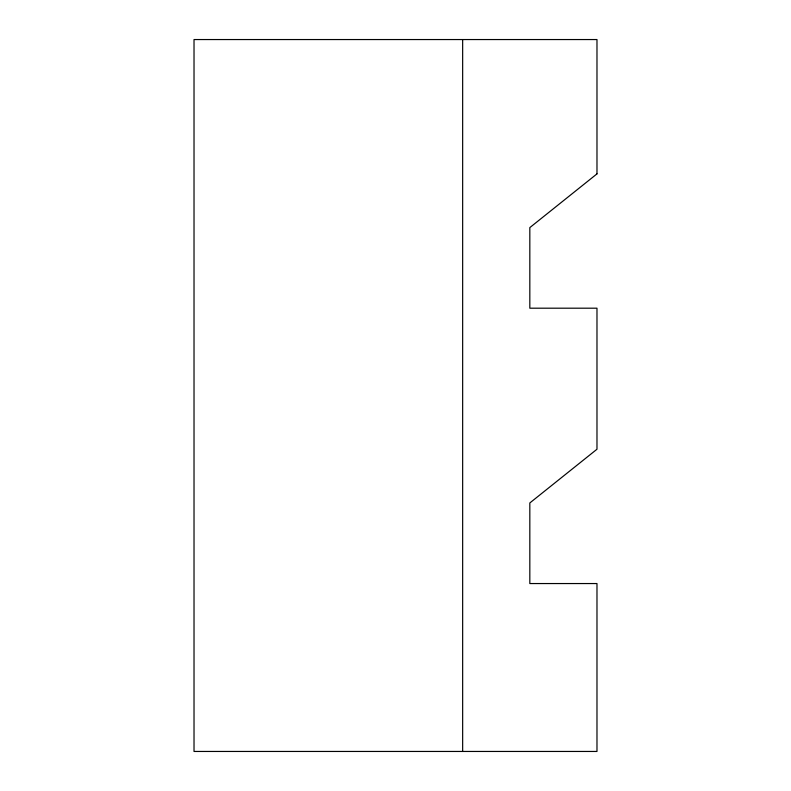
<?xml version="1.0" encoding="UTF-8"?>
<svg xmlns="http://www.w3.org/2000/svg" width="791" height="791" viewBox="0 0 791 791"><rect width="100%" height="100%" fill="white"/><g stroke="black" fill="none" stroke-linecap="round" stroke-linejoin="round"><path stroke-width="1.19" d="M462.656 39.55L462.656 751.45M596.978 173.872L529.822 227.6L529.822 308.193L596.978 308.193L596.978 449.229L529.822 502.957L529.822 583.55L596.978 583.55L596.978 751.45L194.022 751.45L194.022 39.55L596.978 39.55L596.978 173.872"/></g></svg>
